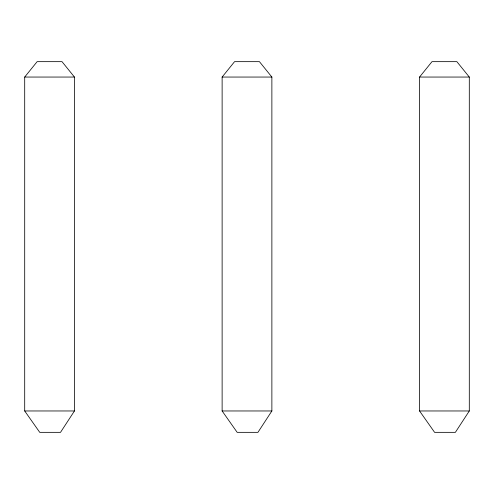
<?xml version="1.0" encoding="UTF-8"?>
<svg xmlns="http://www.w3.org/2000/svg" width="494" height="494" viewBox="0 0 494 494"><rect width="100%" height="100%" fill="white"/><g stroke="black" fill="none" stroke-linecap="round" stroke-linejoin="round"><path stroke-width="0.74" d="M74.446 410.965L60.515 432.343L39.742 432.343L24.7 410.965L24.7 77.052L37.136 61.657L62.009 61.657L74.446 77.052L74.446 410.965L24.7 410.965M271.873 410.965L257.942 432.343L237.169 432.343L222.127 410.965L222.127 77.052L234.564 61.657L259.436 61.657L271.873 77.052L271.873 410.965L222.127 410.965M469.3 410.965L455.369 432.343L434.596 432.343L419.554 410.965L419.554 77.052L431.991 61.657L456.864 61.657L469.3 77.052L469.3 410.965L419.554 410.965M24.7 77.052L74.446 77.052M222.127 77.052L271.873 77.052M419.554 77.052L469.3 77.052"/></g></svg>
